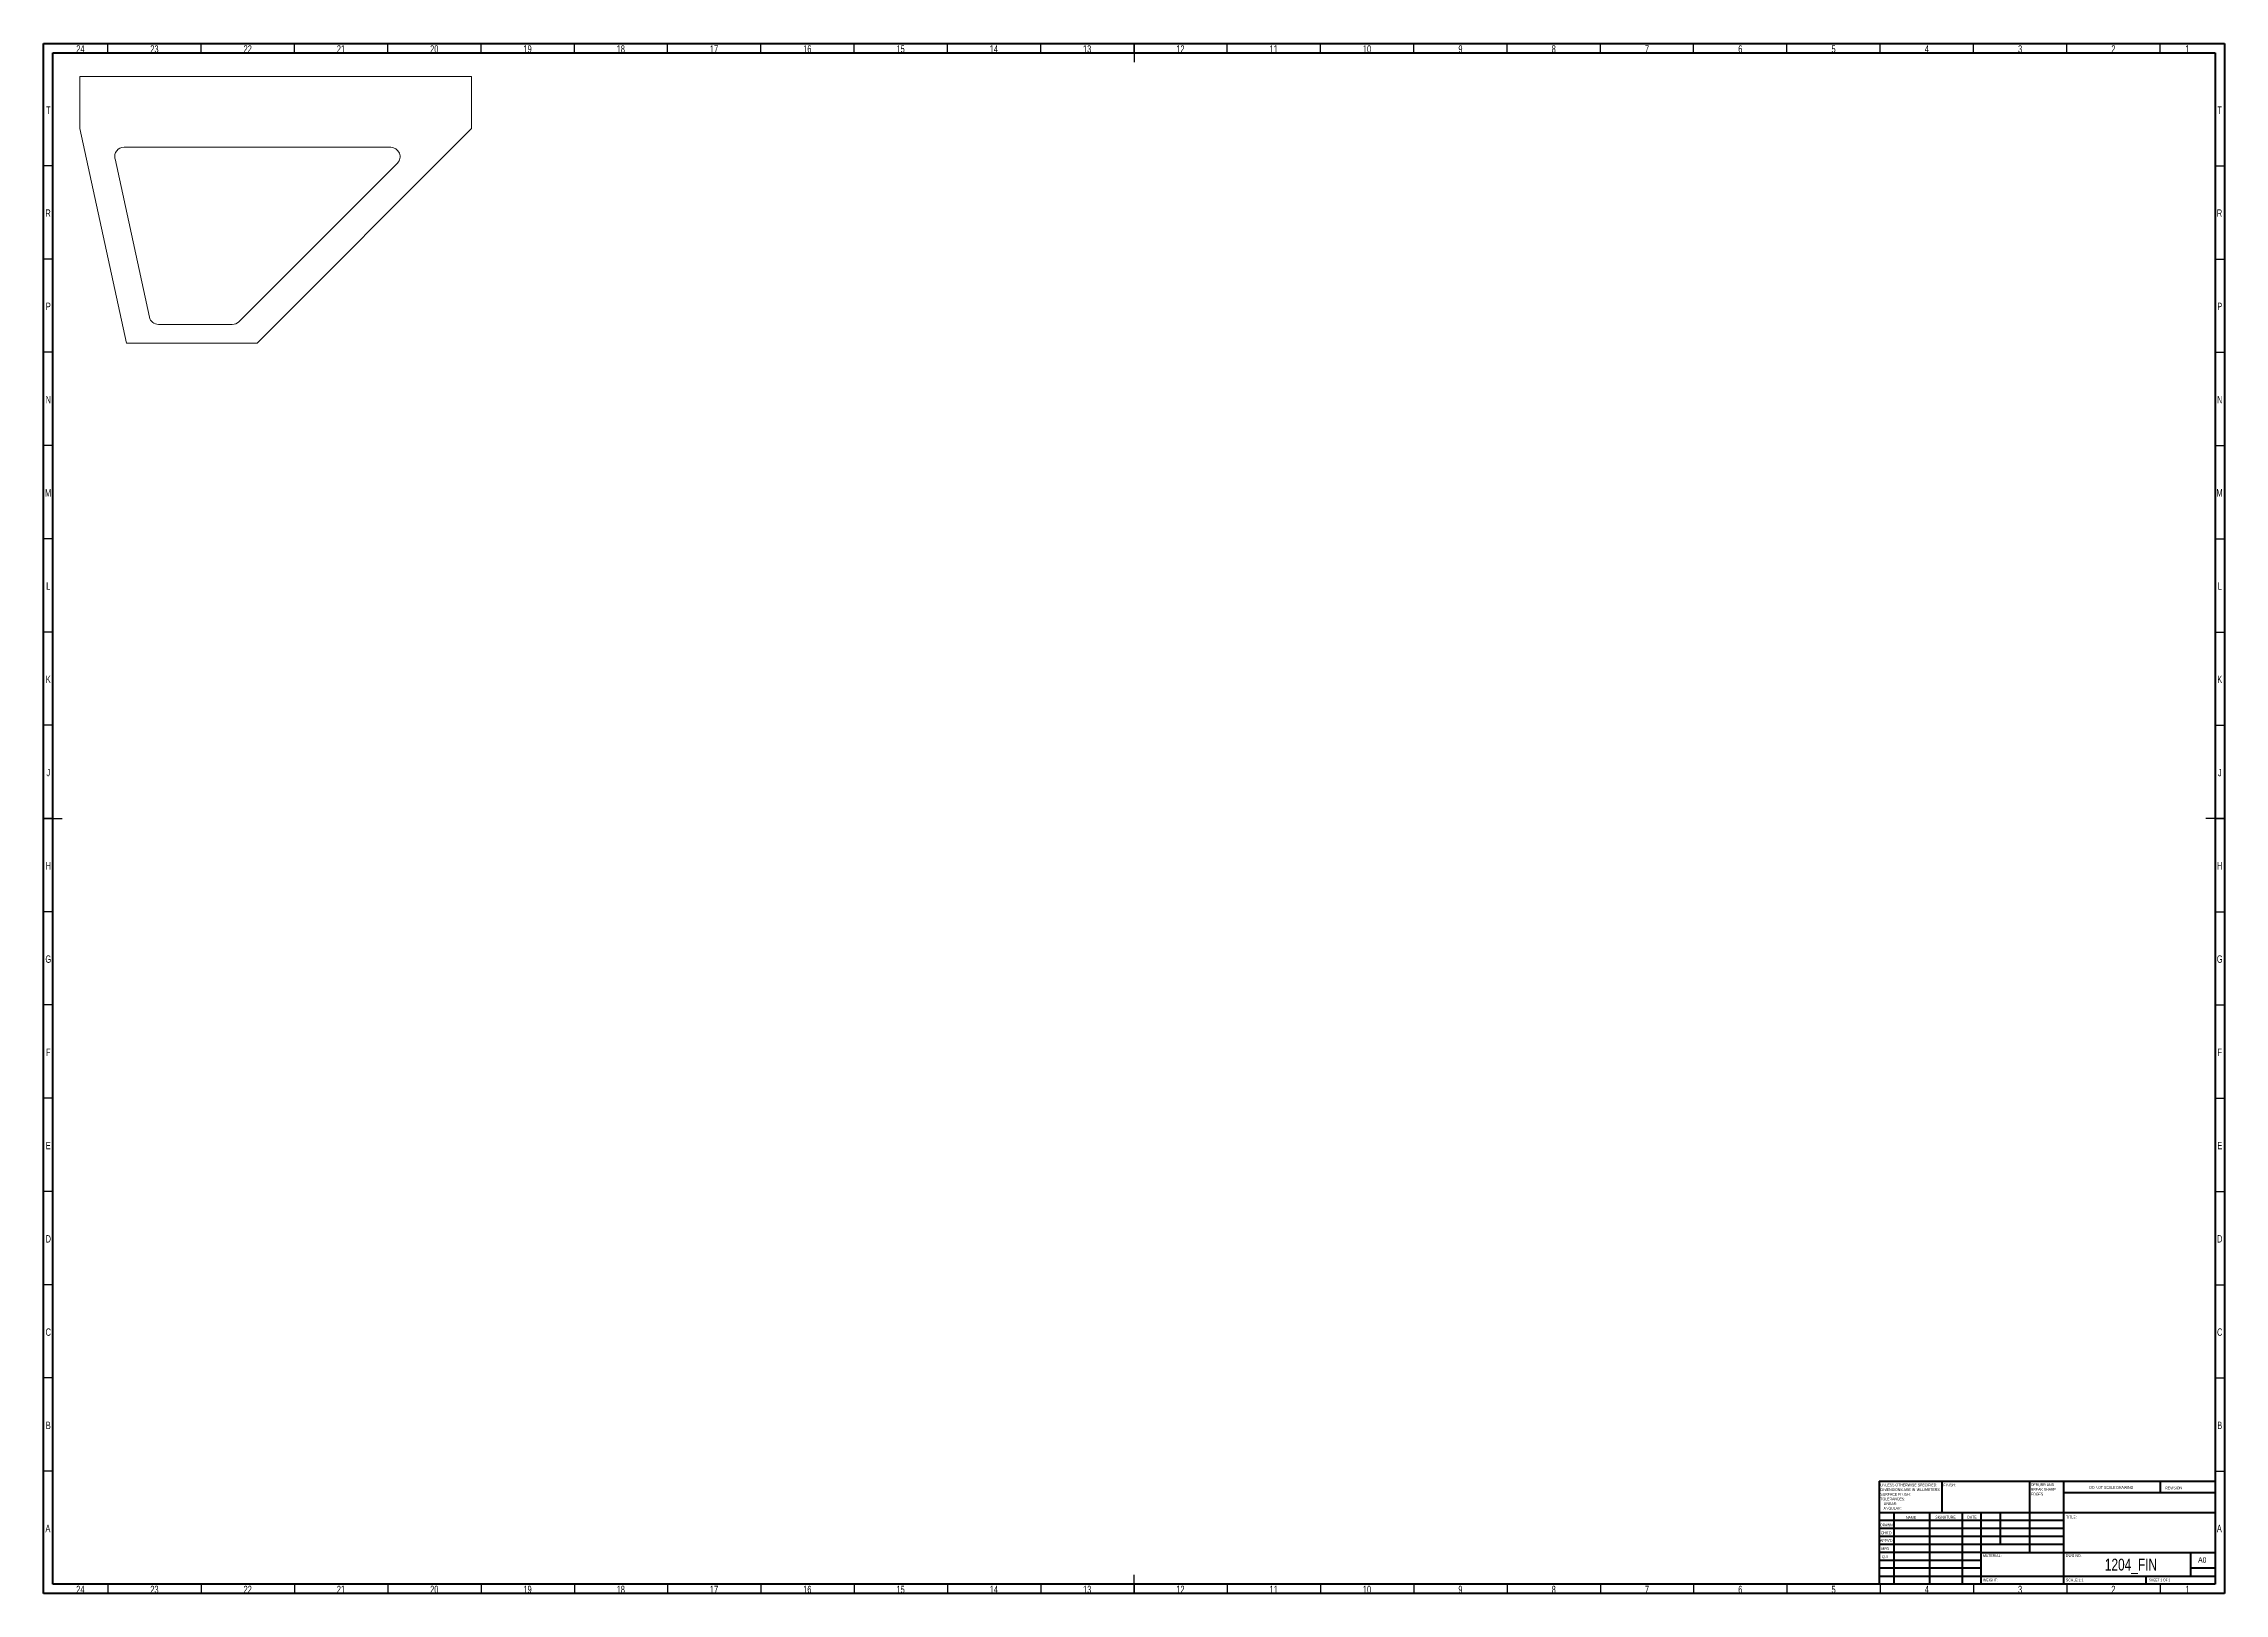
# Model space of a CAD drawing. Header units: millimetres. Extents: x 15 to 1184, y 5 to 836.
import ezdxf

# ---------------------------------------------------------------- set-up
doc = ezdxf.new("R2010")
doc.units = ezdxf.units.MM
doc.styles.add('SLDTEXTSTYLE0', font='TXT', dxfattribs={"width": 0.686449})
doc.styles.add('SLDTEXTSTYLE1', font='TXT', dxfattribs={"width": 0.75})
doc.styles.add('SLDTEXTSTYLE2', font='TXT', dxfattribs={"width": 0.6875})

# ---------------------------------------------------------------- blocks, each defined once
blk = doc.blocks.new('SW_NOTE_0')
at = {"color": 0, "linetype": 'Continuous', "lineweight": 0, "char_height": 1.5, "attachment_point": 1, "style": 'SLDTEXTSTYLE1'}
for s, insert in [('UNLESS OTHERWISE SPECIFIED:', (0, 1.9)), ('TOLERANCES:', (0, -5.6)), ('DIMENSIONS ARE IN MILLIMETERS', (0, -0.6)), ('SURFACE FINISH:', (0, -3.1)), ('ANGULAR:', (1.7, -10.6)), ('LINEAR:', (1.7, -8.1))]:
    blk.add_mtext(s, dxfattribs=dict(at, insert=insert))
blk = doc.blocks.new('SW_NOTE_1')
at = {"color": 0, "linetype": 'Continuous', "lineweight": 0, "char_height": 1.5, "attachment_point": 1, "style": 'SLDTEXTSTYLE1'}
for s, insert in [('DEBURR AND', (0, 1.9)), ('BREAK SHARP', (0, -0.6)), ('EDGES', (0, -3.1))]:
    blk.add_mtext(s, dxfattribs=dict(at, insert=insert))

msp = doc.modelspace()

# ---------------------------------------------------------------- linework, layer by layer
at = {"color": 7, "linetype": 'Continuous', "lineweight": 60}
for p, q in [((15, 5), (15, 836)), ((15, 836), (1184, 836)), ((20, 10), (20, 831)), ((20, 831), (1179, 831)), ((1179, 831), (1179, 10)), ((1184, 836), (1184, 5)), ((1184, 5), (15, 5)), ((1179, 10), (20, 10))]:
    msp.add_line(p, q, dxfattribs=at)
at = {"color": 7, "linetype": 'Continuous', "lineweight": 30}
for p, q in [((49.5, 831), (49.5, 836)), ((99.5, 831), (99.5, 836)), ((149.5, 831), (149.5, 836)), ((199.5, 831), (199.5, 836)), ((249.5, 831), (249.5, 836)), ((299.5, 831), (299.5, 836)), ((349.5, 831), (349.5, 836)), ((399.5, 831), (399.5, 836)), ((449.5, 831), (449.5, 836)), ((499.5, 831), (499.5, 836)), ((549.5, 831), (549.5, 836)), ((599.5, 831), (599.5, 836)), ((599.5, 836), (599.5, 826)), ((649.5, 831), (649.5, 836)), ((699.5, 831), (699.5, 836)), ((749.5, 831), (749.5, 836)), ((799.5, 831), (799.5, 836)), ((849.5, 831), (849.5, 836)), ((899.5, 831), (899.5, 836)), ((949.5, 831), (949.5, 836)), ((999.5, 831), (999.5, 836)), ((1049.5, 831), (1049.5, 836)), ((1099.5, 831), (1099.5, 836)), ((1149.5, 831), (1149.5, 836)), ((20, 770.5), (15, 770.5)), ((1179, 770.5), (1184, 770.5)), ((20, 720.5), (15, 720.5)), ((1179, 720.5), (1184, 720.5)), ((20, 670.5), (15, 670.5)), ((1179, 670.5), (1184, 670.5)), ((20, 620.5), (15, 620.5)), ((1179, 620.5), (1184, 620.5)), ((20, 570.5), (15, 570.5)), ((1179, 570.5), (1184, 570.5)), ((20, 520.5), (15, 520.5)), ((1179, 520.5), (1184, 520.5)), ((20, 470.5), (15, 470.5)), ((1179, 470.5), (1184, 470.5)), ((20, 420.5), (15, 420.5)), ((15, 420.5), (25, 420.5)), ((1184, 420.5), (1174, 420.5)), ((1179, 420.5), (1184, 420.5)), ((20, 370.5), (15, 370.5)), ((1179, 370.5), (1184, 370.5)), ((20, 320.5), (15, 320.5)), ((1179, 320.5), (1184, 320.5)), ((20, 270.5), (15, 270.5)), ((1179, 270.5), (1184, 270.5)), ((20, 220.5), (15, 220.5)), ((1179, 220.5), (1184, 220.5)), ((20, 170.5), (15, 170.5)), ((1179, 170.5), (1184, 170.5)), ((20, 120.5), (15, 120.5)), ((1179, 120.5), (1184, 120.5)), ((20, 70.5), (15, 70.5)), ((1179, 70.5), (1184, 70.5)), ((599.5, 5), (599.5, 15)), ((49.5, 10), (49.5, 5)), ((99.5, 10), (99.5, 5)), ((149.5, 10), (149.5, 5)), ((199.5, 10), (199.5, 5)), ((249.5, 10), (249.5, 5)), ((299.5, 10), (299.5, 5)), ((349.5, 10), (349.5, 5)), ((399.5, 10), (399.5, 5)), ((449.5, 10), (449.5, 5)), ((499.5, 10), (499.5, 5)), ((549.5, 10), (549.5, 5)), ((599.5, 10), (599.5, 5)), ((649.5, 10), (649.5, 5)), ((699.5, 10), (699.5, 5)), ((749.5, 10), (749.5, 5)), ((799.5, 10), (799.5, 5)), ((849.5, 10), (849.5, 5)), ((899.5, 10), (899.5, 5)), ((949.5, 10), (949.5, 5)), ((999.5, 10), (999.5, 5)), ((1049.5, 10), (1049.5, 5)), ((1099.5, 10), (1099.5, 5)), ((1149.5, 10), (1149.5, 5))]:
    msp.add_line(p, q, dxfattribs=at)
at = {"color": 7, "linetype": 'Continuous', "lineweight": 15}
for p, q in [((244.4, 818.3), (34.4, 818.3)), ((34.4, 818.3), (34.4, 790.4)), ((244.4, 790.4), (244.4, 818.3)), ((34.4, 790.4), (59.4, 675.4)), ((129.4, 675.4), (244.4, 790.4)), ((53.3, 774.3), (71.7, 689.3)), ((201.1, 780.4), (58.1, 780.4)), ((119.7, 686.9), (204.7, 771.9)), ((76.6, 685.4), (116.1, 685.4)), ((59.4, 675.4), (129.4, 675.4))]:
    msp.add_line(p, q, dxfattribs=at)
at = {"color": 7, "linetype": 'Continuous', "lineweight": 40}
for p, q in [((999, 65.2), (1179, 65.2)), ((999, 65.2), (999, 10)), ((1032.8, 48.2), (1032.8, 65.2)), ((1079.6, 65.2), (1079.6, 27)), ((1097.8, 65.2), (1097.8, 10)), ((1179, 58.9), (1097.8, 58.9)), ((1149.8, 58.9), (1149.8, 65.2)), ((1179, 48.2), (999, 48.2)), ((1006.8, 48.2), (1006.8, 10)), ((1026, 48.2), (1026, 10)), ((1043.4, 48.2), (1043.4, 10)), ((1053.6, 10), (1053.6, 48.2)), ((1064, 31.2), (1064, 48.2)), ((1097.8, 44), (999, 44)), ((1097.8, 39.8), (999, 39.8)), ((1097.8, 35.5), (999, 35.5)), ((1097.8, 31.2), (999, 31.2)), ((1053.6, 27), (999, 27)), ((1053.6, 27), (1179, 27)), ((1166, 14.2), (1166, 27)), ((1053.6, 22.7), (999, 22.7)), ((1053.6, 18.5), (999, 18.5)), ((999, 14.2), (1179, 14.2)), ((1142, 10), (1142, 14.2)), ((1179, 18.5), (1166, 18.5))]:
    msp.add_line(p, q, dxfattribs=at)
at = {"color": 7, "linetype": 'Continuous', "lineweight": 15}
for centre, start, end in [((58.1, 775.4), 90, 192.2648), ((201.1, 775.4), 315, 90), ((76.6, 690.4), 192.2648, 270), ((116.1, 690.4), 270, 315)]:
    msp.add_arc(centre, 5, start, end, dxfattribs=at)

# ---------------------------------------------------------------- block references
at = {"color": 7, "linetype": 'Continuous', "lineweight": 0}
for name, p in [('SW_NOTE_0', (999.6, 62)), ('SW_NOTE_1', (1080.3, 62.1))]:
    msp.add_blockref(name, p, dxfattribs=at)

# ---------------------------------------------------------------- texts
for s, insert, char_height, attachment_point, style in [('24', (34.7, 835.1), 3.97, 2, 'SLDTEXTSTYLE1'), ('23', (74.4, 835.1), 3.97, 2, 'SLDTEXTSTYLE1'), ('22', (124.4, 835.1), 3.97, 2, 'SLDTEXTSTYLE1'), ('21', (174.4, 835.1), 3.97, 2, 'SLDTEXTSTYLE1'), ('20', (224.4, 835.1), 3.97, 2, 'SLDTEXTSTYLE1'), ('19', (274.4, 835.1), 3.97, 2, 'SLDTEXTSTYLE1'), ('18', (324.4, 835.1), 3.97, 2, 'SLDTEXTSTYLE1'), ('17', (374.4, 835.1), 3.97, 2, 'SLDTEXTSTYLE1'), ('16', (424.4, 835.1), 3.97, 2, 'SLDTEXTSTYLE1'), ('15', (474.4, 835.1), 3.97, 2, 'SLDTEXTSTYLE1'), ('14', (524.4, 835.1), 3.97, 2, 'SLDTEXTSTYLE1'), ('13', (574.4, 835.1), 3.97, 2, 'SLDTEXTSTYLE1'), ('12', (624.4, 835.1), 3.97, 2, 'SLDTEXTSTYLE1'), ('11', (674.4, 835.1), 3.97, 2, 'SLDTEXTSTYLE1'), ('10', (724.4, 835.1), 3.97, 2, 'SLDTEXTSTYLE1'), ('9', (774.5, 835.1), 3.97, 2, 'SLDTEXTSTYLE1'), ('8', (824.5, 835.1), 3.97, 2, 'SLDTEXTSTYLE1'), ('7', (874.5, 835.1), 3.97, 2, 'SLDTEXTSTYLE1'), ('6', (924.5, 835.1), 3.97, 2, 'SLDTEXTSTYLE1'), ('5', (974.5, 835.1), 3.97, 2, 'SLDTEXTSTYLE1'), ('4', (1024.5, 835.1), 3.97, 2, 'SLDTEXTSTYLE1'), ('3', (1074.5, 835.1), 3.97, 2, 'SLDTEXTSTYLE1'), ('2', (1124.5, 835.1), 3.97, 2, 'SLDTEXTSTYLE1'), ('1', (1164.2, 835.1), 3.97, 2, 'SLDTEXTSTYLE1'), ('T', (17.5, 802.3), 3.97, 2, 'SLDTEXTSTYLE1'), ('T', (1181.5, 802.3), 3.97, 2, 'SLDTEXTSTYLE1'), ('R', (17.4, 747.1), 3.97, 2, 'SLDTEXTSTYLE1'), ('R', (1181.4, 747.1), 3.97, 2, 'SLDTEXTSTYLE1'), ('P', (17.5, 697.1), 3.97, 2, 'SLDTEXTSTYLE1'), ('P', (1181.5, 697.1), 3.97, 2, 'SLDTEXTSTYLE1'), ('N', (17.5, 647.1), 3.97, 2, 'SLDTEXTSTYLE1'), ('N', (1181.5, 647.1), 3.97, 2, 'SLDTEXTSTYLE1'), ('M', (17.4, 597.1), 3.97, 2, 'SLDTEXTSTYLE1'), ('M', (1181.4, 597.1), 3.97, 2, 'SLDTEXTSTYLE1'), ('L', (17.5, 547.1), 3.97, 2, 'SLDTEXTSTYLE1'), ('L', (1181.5, 547.1), 3.97, 2, 'SLDTEXTSTYLE1'), ('K', (17.5, 497.1), 3.97, 2, 'SLDTEXTSTYLE1'), ('K', (1181.5, 497.1), 3.97, 2, 'SLDTEXTSTYLE1'), ('J', (17.5, 447.1), 3.97, 2, 'SLDTEXTSTYLE1'), ('J', (1181.5, 447.1), 3.97, 2, 'SLDTEXTSTYLE1'), ('H', (17.5, 397.1), 3.97, 2, 'SLDTEXTSTYLE1'), ('H', (1181.5, 397.1), 3.97, 2, 'SLDTEXTSTYLE1'), ('G', (17.5, 347.1), 3.97, 2, 'SLDTEXTSTYLE1'), ('G', (1181.5, 347.1), 3.97, 2, 'SLDTEXTSTYLE1'), ('F', (17.5, 297.1), 3.97, 2, 'SLDTEXTSTYLE1'), ('F', (1181.5, 297.1), 3.97, 2, 'SLDTEXTSTYLE1'), ('E', (17.5, 247.1), 3.97, 2, 'SLDTEXTSTYLE1'), ('E', (1181.5, 247.1), 3.97, 2, 'SLDTEXTSTYLE1'), ('D', (17.5, 197.1), 3.97, 2, 'SLDTEXTSTYLE1'), ('D', (1181.5, 197.1), 3.97, 2, 'SLDTEXTSTYLE1'), ('C', (17.5, 147.1), 3.97, 2, 'SLDTEXTSTYLE1'), ('C', (1181.5, 147.1), 3.97, 2, 'SLDTEXTSTYLE1'), ('B', (17.5, 97.1), 3.97, 2, 'SLDTEXTSTYLE1'), ('B', (1181.5, 97.1), 3.97, 2, 'SLDTEXTSTYLE1'), ('FINISH:', (1033.4, 63.9), 1.5, 1, 'SLDTEXTSTYLE1'), ('DO NOT SCALE DRAWING', (1111.6, 62.5), 1.5, 1, 'SLDTEXTSTYLE1'), ('REVISION', (1152.3, 62.3), 1.5, 1, 'SLDTEXTSTYLE1'), ('A', (17.3, 41.8), 3.97, 2, 'SLDTEXTSTYLE1'), ('DRAWN', (999.6, 42.4), 1.5, 1, 'SLDTEXTSTYLE0'), ("CHK'D", (999.9, 38.2), 1.5, 1, 'SLDTEXTSTYLE1'), ('NAME', (1013.3, 46.5), 1.5, 1, 'SLDTEXTSTYLE1'), ('SIGNATURE', (1029, 46.6), 1.5, 1, 'SLDTEXTSTYLE1'), ('DATE', (1046.2, 46.6), 1.5, 1, 'SLDTEXTSTYLE1'), ('TITLE:', (1099.1, 46.6), 1.5, 1, 'SLDTEXTSTYLE1'), ('A', (1181.3, 41.8), 3.97, 2, 'SLDTEXTSTYLE1'), ("APPV'D", (999.4, 34.1), 1.5, 1, 'SLDTEXTSTYLE1'), ('MFG', (1000.1, 29.7), 1.5, 1, 'SLDTEXTSTYLE1'), ('Q.A', (1000.5, 25.5), 1.5, 1, 'SLDTEXTSTYLE1'), ('MATERIAL:', (1054.6, 26), 1.5, 1, 'SLDTEXTSTYLE1'), ('DWG NO.', (1099, 26), 1.5, 1, 'SLDTEXTSTYLE1'), ('1204_FIN', (1133.9, 23.6), 6.35, 2, 'SLDTEXTSTYLE1'), ('A0', (1169.9, 24.4), 2.91, 1, 'SLDTEXTSTYLE1'), ('WEIGHT:', (1054.6, 12.9), 1.5, 1, 'SLDTEXTSTYLE1'), ('SCALE:1:1', (1099.1, 12.9), 1.5, 1, 'SLDTEXTSTYLE1'), ('SHEET 1 OF 1', (1143.5, 12.9), 1.5, 1, 'SLDTEXTSTYLE2'), ('24', (34.7, 9.1), 3.97, 2, 'SLDTEXTSTYLE1'), ('23', (74.4, 9.1), 3.97, 2, 'SLDTEXTSTYLE1'), ('22', (124.4, 9.1), 3.97, 2, 'SLDTEXTSTYLE1'), ('21', (174.4, 9.1), 3.97, 2, 'SLDTEXTSTYLE1'), ('20', (224.4, 9.1), 3.97, 2, 'SLDTEXTSTYLE1'), ('19', (274.4, 9.1), 3.97, 2, 'SLDTEXTSTYLE1'), ('18', (324.4, 9.1), 3.97, 2, 'SLDTEXTSTYLE1'), ('17', (374.4, 9.1), 3.97, 2, 'SLDTEXTSTYLE1'), ('16', (424.4, 9.1), 3.97, 2, 'SLDTEXTSTYLE1'), ('15', (474.4, 9.1), 3.97, 2, 'SLDTEXTSTYLE1'), ('14', (524.4, 9.1), 3.97, 2, 'SLDTEXTSTYLE1'), ('13', (574.4, 9.1), 3.97, 2, 'SLDTEXTSTYLE1'), ('12', (624.4, 9.1), 3.97, 2, 'SLDTEXTSTYLE1'), ('11', (674.4, 9.1), 3.97, 2, 'SLDTEXTSTYLE1'), ('10', (724.4, 9.1), 3.97, 2, 'SLDTEXTSTYLE1'), ('9', (774.5, 9.1), 3.97, 2, 'SLDTEXTSTYLE1'), ('8', (824.5, 9.1), 3.97, 2, 'SLDTEXTSTYLE1'), ('7', (874.5, 9.1), 3.97, 2, 'SLDTEXTSTYLE1'), ('6', (924.5, 9.1), 3.97, 2, 'SLDTEXTSTYLE1'), ('5', (974.5, 9.1), 3.97, 2, 'SLDTEXTSTYLE1'), ('4', (1024.5, 9.1), 3.97, 2, 'SLDTEXTSTYLE1'), ('3', (1074.5, 9.1), 3.97, 2, 'SLDTEXTSTYLE1'), ('2', (1124.5, 9.1), 3.97, 2, 'SLDTEXTSTYLE1'), ('1', (1164.2, 9.1), 3.97, 2, 'SLDTEXTSTYLE1')]:
    msp.add_mtext(s, dxfattribs=dict(at, insert=insert, char_height=char_height, attachment_point=attachment_point, style=style))

doc.saveas('drawing.dxf')
